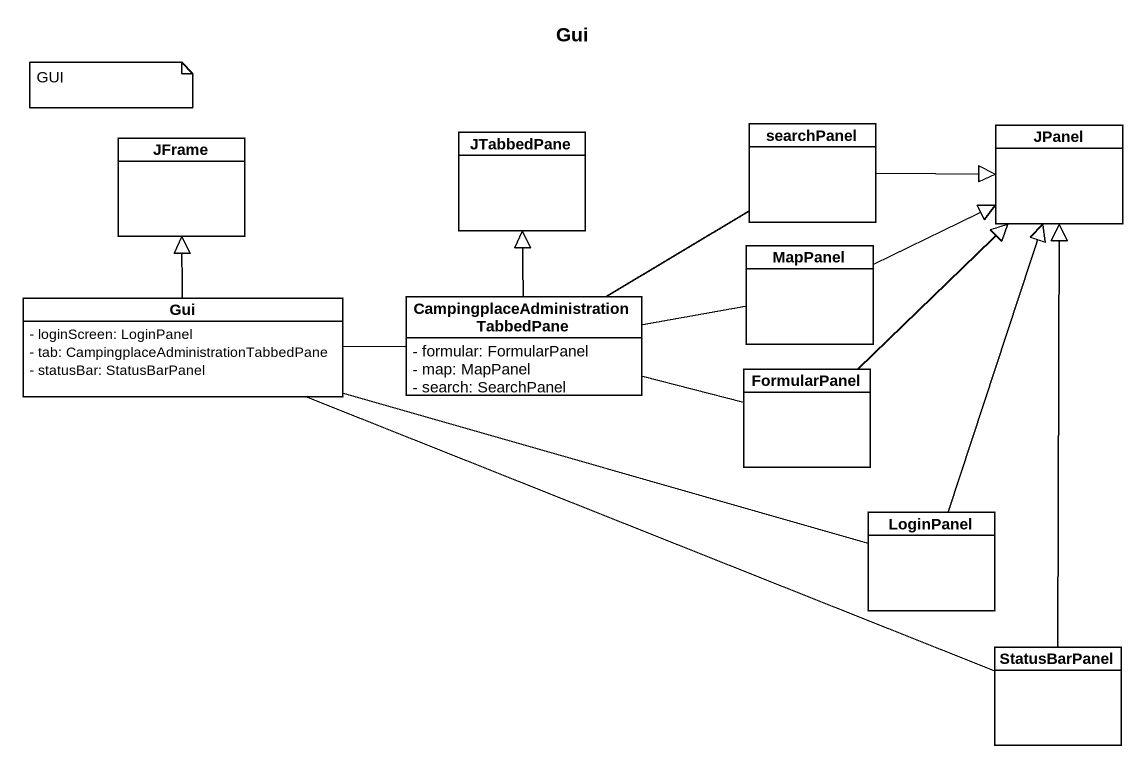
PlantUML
@startuml
title Gui
hide circle
hide empty members
skinparam classAttributeIconSize 0
class JFrame
class JTabbedPane
class searchPanel
class JPanel
class MapPanel
class Gui {
  - loginScreen: LoginPanel
  - tab: CampingplaceAdministrationTabbedPane
  - statusBar: StatusBarPanel
}
class "CampingplaceAdministrationTabbedPane" as CampingplaceAdministrationTa {
  - formular: FormularPanel
  - map: MapPanel
  - search: SearchPanel
}
class FormularPanel
class LoginPanel
class StatusBarPanel
searchPanel -right-|> JPanel
MapPanel -right-|> JPanel
Gui -up-|> JFrame
Gui -right- CampingplaceAdministrationTa
Gui -right- LoginPanel
Gui -right- StatusBarPanel
CampingplaceAdministrationTa -up-|> JTabbedPane
CampingplaceAdministrationTa -right- searchPanel
CampingplaceAdministrationTa -right- MapPanel
CampingplaceAdministrationTa -right- FormularPanel
FormularPanel -up-|> JPanel
LoginPanel -up-|> JPanel
StatusBarPanel -up-|> JPanel
note as N1
  GUI
end note
@enduml
